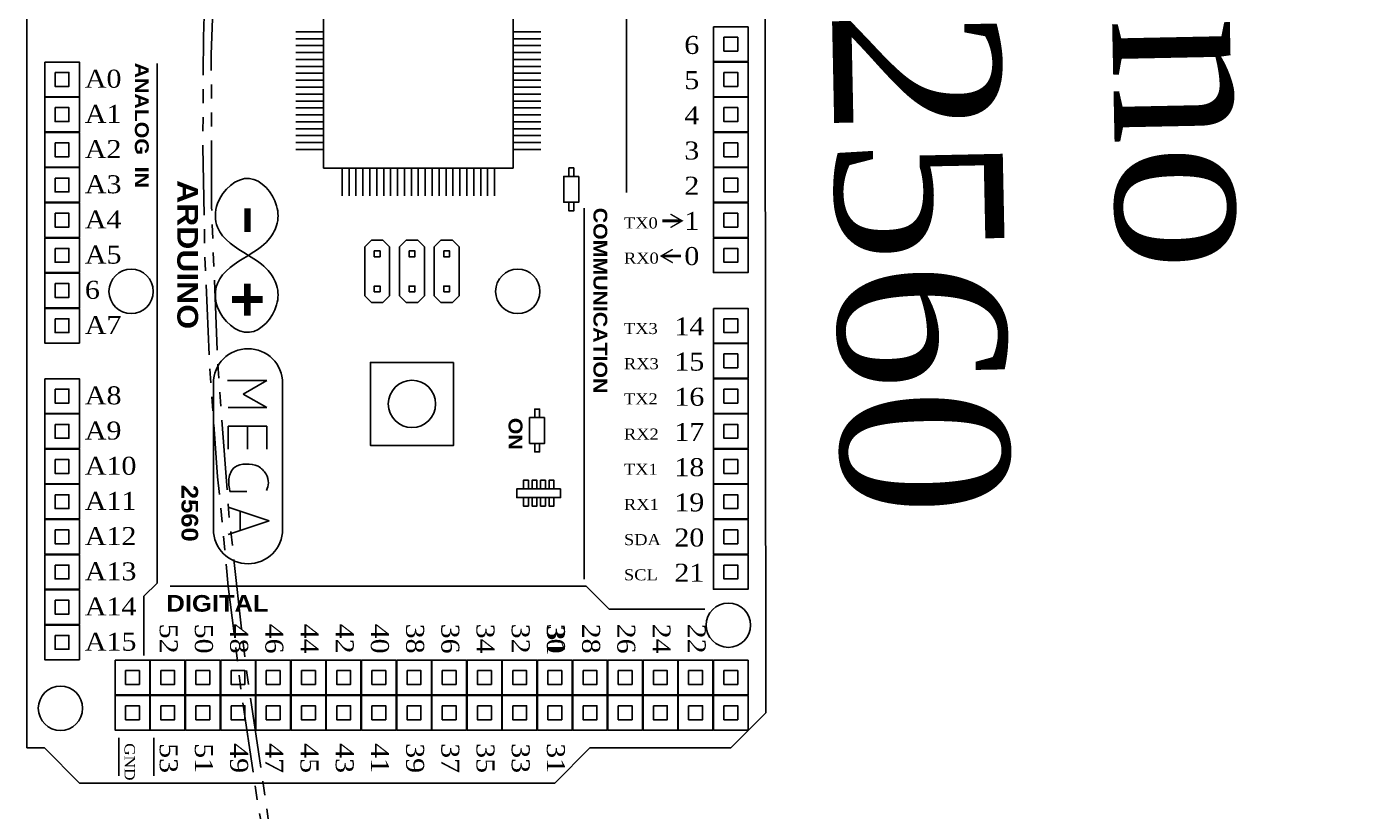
# Model space of a CAD drawing. Header units: centimetres. Extents: x 1 to 9408, y 0 to 2433.
# Drawn here: x 8873.94 to 8885.93, y 2344.88 to 2351.89 of the extents above; entities that cross this region are included whole.
import ezdxf

# ---------------------------------------------------------------- set-up
doc = ezdxf.new("R2010")
doc.units = ezdxf.units.CM
doc.header["$MEASUREMENT"] = 0
doc.linetypes.add('PHANTOM2', pattern=[1.25, 0.625, -0.125, 0.125, -0.125, 0.125, -0.125])
doc.layers.add('comment', color=131, linetype='Continuous')
doc.layers.add('tamhoatDongRobot', color=2, linetype='PHANTOM2', transparency=0.5)
doc.styles.add('comment', font='times.ttf', dxfattribs={"height": 1.5})
doc.styles.get("Standard").update_dxf_attribs({"font": 'times.ttf', "height": 2})

msp = doc.modelspace()

# ---------------------------------------------------------------- linework, layer by layer
for p, q in [((8879.29473, 2354.23368), (8879.29473, 2350.4102)), ((8876.58937, 2351.84634), (8876.34182, 2351.84634)), ((8876.58937, 2351.78446), (8876.34182, 2351.78446)), ((8878.28158, 2351.84634), (8878.52912, 2351.84634)), ((8878.28158, 2351.78446), (8878.52912, 2351.78446)), ((8876.58937, 2351.72257), (8876.34182, 2351.72257)), ((8876.58937, 2351.66068), (8876.34182, 2351.66068)), ((8878.28158, 2351.72257), (8878.52912, 2351.72257)), ((8878.28158, 2351.66068), (8878.52912, 2351.66068)), ((8875.10179, 2351.56417), (8875.10179, 2346.91919)), ((8876.58937, 2351.5988), (8876.34182, 2351.5988)), ((8876.58937, 2351.53691), (8876.34182, 2351.53691)), ((8878.28158, 2351.5988), (8878.52912, 2351.5988)), ((8878.28158, 2351.53691), (8878.52912, 2351.53691)), ((8876.58937, 2351.47503), (8876.34182, 2351.47503)), ((8876.58937, 2351.41314), (8876.34182, 2351.41314)), ((8878.28158, 2351.47503), (8878.52912, 2351.47503)), ((8878.28158, 2351.41314), (8878.52912, 2351.41314)), ((8876.58937, 2351.35125), (8876.34182, 2351.35125)), ((8876.58937, 2351.28937), (8876.34182, 2351.28937)), ((8878.28158, 2351.35125), (8878.52912, 2351.35125)), ((8878.28158, 2351.28937), (8878.52912, 2351.28937)), ((8876.58937, 2351.22748), (8876.34182, 2351.22748)), ((8876.58937, 2351.16559), (8876.34182, 2351.16559)), ((8878.28158, 2351.22748), (8878.52912, 2351.22748)), ((8878.28158, 2351.16559), (8878.52912, 2351.16559)), ((8876.58937, 2351.10371), (8876.34182, 2351.10371)), ((8876.58937, 2351.04182), (8876.34182, 2351.04182)), ((8878.28158, 2351.10371), (8878.52912, 2351.10371)), ((8878.28158, 2351.04182), (8878.52912, 2351.04182)), ((8876.58937, 2350.97994), (8876.34182, 2350.97994)), ((8878.28158, 2350.97994), (8878.52912, 2350.97994)), ((8876.58937, 2350.91805), (8876.34182, 2350.91805)), ((8876.58937, 2350.85616), (8876.34182, 2350.85616)), ((8878.28158, 2350.91805), (8878.52912, 2350.91805)), ((8878.28158, 2350.85616), (8878.52912, 2350.85616)), ((8876.58937, 2350.79428), (8876.34182, 2350.79428)), ((8878.28158, 2350.79428), (8878.52912, 2350.79428)), ((8876.75472, 2350.62892), (8876.75472, 2350.38138)), ((8876.81661, 2350.62892), (8876.81661, 2350.38138)), ((8876.8785, 2350.62892), (8876.8785, 2350.38138)), ((8876.94038, 2350.62892), (8876.94038, 2350.38138)), ((8877.00227, 2350.62892), (8877.00227, 2350.38138)), ((8877.06416, 2350.62892), (8877.06416, 2350.38138)), ((8877.12604, 2350.62892), (8877.12604, 2350.38138)), ((8877.18793, 2350.62892), (8877.18793, 2350.38138)), ((8877.24981, 2350.62892), (8877.24981, 2350.38138)), ((8877.3117, 2350.62892), (8877.3117, 2350.38138)), ((8877.37359, 2350.62892), (8877.37359, 2350.38138)), ((8877.43547, 2350.62892), (8877.43547, 2350.38138)), ((8877.49736, 2350.62892), (8877.49736, 2350.38138)), ((8877.55925, 2350.62892), (8877.55925, 2350.38138)), ((8877.62113, 2350.62892), (8877.62113, 2350.38138)), ((8877.68302, 2350.62892), (8877.68302, 2350.38138)), ((8877.74491, 2350.62892), (8877.74491, 2350.38138)), ((8877.80679, 2350.62892), (8877.80679, 2350.38138)), ((8877.86868, 2350.62892), (8877.86868, 2350.38138)), ((8877.93056, 2350.62892), (8877.93056, 2350.38138)), ((8877.99245, 2350.62892), (8877.99245, 2350.38138)), ((8878.05434, 2350.62892), (8878.05434, 2350.38138)), ((8878.11622, 2350.62892), (8878.11622, 2350.38138)), ((8878.91828, 2350.27082), (8878.91828, 2346.95676)), ((8876.95742, 2349.92491), (8877.01679, 2349.98428)), ((8877.11977, 2349.98428), (8877.17914, 2349.92491)), ((8877.26783, 2349.92491), (8877.3272, 2349.98428)), ((8877.43018, 2349.98428), (8877.48955, 2349.92491)), ((8877.57824, 2349.92491), (8877.63761, 2349.98428)), ((8877.74059, 2349.98428), (8877.79996, 2349.92491)), ((8876.95742, 2349.48631), (8876.95742, 2349.92491)), ((8877.17914, 2349.92491), (8877.17914, 2349.48631)), ((8877.26783, 2349.48631), (8877.26783, 2349.92491)), ((8877.48955, 2349.92491), (8877.48955, 2349.48631)), ((8877.57824, 2349.48631), (8877.57824, 2349.92491)), ((8877.79996, 2349.92491), (8877.79996, 2349.48631)), ((8877.01679, 2349.42694), (8876.95742, 2349.48631)), ((8877.17914, 2349.48631), (8877.11977, 2349.42694)), ((8877.3272, 2349.42694), (8877.26783, 2349.48631)), ((8877.48955, 2349.48631), (8877.43018, 2349.42694)), ((8877.63761, 2349.42694), (8877.57824, 2349.48631)), ((8877.79996, 2349.48631), (8877.74059, 2349.42694)), ((8877.11977, 2349.42694), (8877.01679, 2349.42694)), ((8877.43018, 2349.42694), (8877.3272, 2349.42694)), ((8877.74059, 2349.42694), (8877.63761, 2349.42694)), ((8875.60497, 2348.70538), (8875.60497, 2347.40188)), ((8875.73132, 2348.731), (8876.08107, 2348.731)), ((8876.08107, 2348.731), (8875.87077, 2348.60958)), ((8876.22383, 2348.70538), (8876.22383, 2347.40188)), ((8875.87077, 2348.60958), (8876.08107, 2348.48816)), ((8876.08107, 2348.48816), (8875.73711, 2348.48816)), ((8875.73711, 2348.32299), (8876.08107, 2348.32299)), ((8875.73711, 2348.32299), (8875.73711, 2348.11754)), ((8875.90909, 2348.32299), (8875.90909, 2348.11754)), ((8876.08107, 2348.32299), (8876.08107, 2348.11754)), ((8875.90282, 2347.73797), (8875.75219, 2347.73797)), ((8875.73711, 2347.59808), (8876.10244, 2347.47635)), ((8875.73711, 2347.35463), (8876.10244, 2347.47635)), ((8875.84489, 2347.56217), (8875.84489, 2347.39054)), ((8875.10179, 2346.91919), (8874.98518, 2346.80258)), ((8875.21913, 2346.89291), (8878.93517, 2346.89291)), ((8878.93517, 2346.89291), (8879.13954, 2346.68854)), ((8874.98518, 2346.80258), (8874.98518, 2346.27375)), ((8879.13954, 2346.68854), (8879.99429, 2346.68854)), ((8874.75982, 2345.53682), (8874.75982, 2345.19704)), ((8875.07421, 2345.53682), (8875.07421, 2345.19704))]:
    msp.add_line(p, q)
at = {"color": 1}
for points in [[(8873.93888, 2345.44746), (8873.93888, 2345.44746), (8873.93888, 2357.70837)], [(8879.36198, 2357.70837), (8880.52686, 2357.70837), (8880.52686, 2357.70837), (8880.54091, 2345.76184), (8880.54091, 2345.76184), (8880.22653, 2345.44746), (8880.22653, 2345.44746), (8878.969, 2345.44746), (8878.969, 2345.44746), (8878.65462, 2345.13308), (8878.65462, 2345.13308), (8874.41046, 2345.13308)], [(8873.93888, 2345.44746), (8874.09608, 2345.44746), (8874.41046, 2345.13308)]]:
    msp.add_lwpolyline(points, dxfattribs=at)
for points in [[(8876.58937, 2352.32113), (8876.58937, 2350.62892), (8878.28158, 2350.62892), (8878.28158, 2352.32113)], [(8878.82442, 2350.55429), (8878.82442, 2350.63038), (8878.78049, 2350.63038), (8878.78049, 2350.55429)], [(8878.86874, 2350.55429), (8878.86874, 2350.32251), (8878.73492, 2350.32251), (8878.73492, 2350.55429)], [(8878.82442, 2350.32251), (8878.82442, 2350.24642), (8878.78049, 2350.24642), (8878.78049, 2350.32251)], [(8877.01679, 2349.98428), (8877.01679, 2349.98428), (8877.11977, 2349.98428), (8877.11977, 2349.98428)], [(8877.3272, 2349.98428), (8877.3272, 2349.98428), (8877.43018, 2349.98428), (8877.43018, 2349.98428)], [(8877.63761, 2349.98428), (8877.63761, 2349.98428), (8877.74059, 2349.98428), (8877.74059, 2349.98428)], [(8877.04254, 2349.88821), (8877.04254, 2349.83672), (8877.09403, 2349.83672), (8877.09403, 2349.88821)], [(8877.35295, 2349.88821), (8877.35295, 2349.83672), (8877.40444, 2349.83672), (8877.40444, 2349.88821)], [(8877.66336, 2349.88821), (8877.66336, 2349.83672), (8877.71485, 2349.83672), (8877.71485, 2349.88821)], [(8877.04254, 2349.52301), (8877.04254, 2349.5745), (8877.09403, 2349.5745), (8877.09403, 2349.52301)], [(8877.35295, 2349.52301), (8877.35295, 2349.5745), (8877.40444, 2349.5745), (8877.40444, 2349.52301)], [(8877.66336, 2349.52301), (8877.66336, 2349.5745), (8877.71485, 2349.5745), (8877.71485, 2349.52301)], [(8877.75004, 2348.89261), (8877.75004, 2348.14991), (8877.00734, 2348.14991), (8877.00734, 2348.89261)], [(8878.519, 2348.39965), (8878.519, 2348.47573), (8878.47507, 2348.47573), (8878.47507, 2348.39965)], [(8878.56333, 2348.39965), (8878.56333, 2348.16786), (8878.42951, 2348.16786), (8878.42951, 2348.39965)], [(8878.519, 2348.16786), (8878.519, 2348.09177), (8878.47507, 2348.09177), (8878.47507, 2348.16786)], [(8878.37489, 2347.76237), (8878.37489, 2347.83846), (8878.41881, 2347.83846), (8878.41881, 2347.76237)], [(8878.451, 2347.76237), (8878.451, 2347.83846), (8878.49493, 2347.83846), (8878.49493, 2347.76237)], [(8878.57104, 2347.76237), (8878.57104, 2347.83846), (8878.52711, 2347.83846), (8878.52711, 2347.76237)], [(8878.64716, 2347.76237), (8878.64716, 2347.83846), (8878.60323, 2347.83846), (8878.60323, 2347.76237)], [(8878.70696, 2347.76237), (8878.70696, 2347.68426), (8878.31509, 2347.68426), (8878.31509, 2347.76237)], [(8878.37489, 2347.68426), (8878.37489, 2347.60818), (8878.41881, 2347.60818), (8878.41881, 2347.68426)], [(8878.451, 2347.68426), (8878.451, 2347.60818), (8878.49493, 2347.60818), (8878.49493, 2347.68426)], [(8878.57104, 2347.68426), (8878.57104, 2347.60818), (8878.52711, 2347.60818), (8878.52711, 2347.68426)], [(8878.64716, 2347.68426), (8878.64716, 2347.60818), (8878.60323, 2347.60818), (8878.60323, 2347.68426)]]:
    msp.add_lwpolyline(points, close=True)
at = {"color": 9}
for points in [[(8880.07182, 2351.88982), (8880.07182, 2351.58039), (8880.38125, 2351.58039), (8880.38125, 2351.88982)], [(8880.16464, 2351.79699), (8880.16464, 2351.67322), (8880.28842, 2351.67322), (8880.28842, 2351.79699)], [(8874.09855, 2351.57544), (8874.09855, 2351.26601), (8874.40798, 2351.26601), (8874.40798, 2351.57544)], [(8880.07182, 2351.57544), (8880.07182, 2351.26601), (8880.38125, 2351.26601), (8880.38125, 2351.57544)], [(8874.19138, 2351.48261), (8874.19138, 2351.35884), (8874.31515, 2351.35884), (8874.31515, 2351.48261)], [(8880.16464, 2351.48261), (8880.16464, 2351.35884), (8880.28842, 2351.35884), (8880.28842, 2351.48261)], [(8874.09855, 2351.26106), (8874.09855, 2350.95162), (8874.40798, 2350.95162), (8874.40798, 2351.26106)], [(8874.19138, 2351.16823), (8874.19138, 2351.04445), (8874.31515, 2351.04445), (8874.31515, 2351.16823)], [(8880.07182, 2351.26106), (8880.07182, 2350.95162), (8880.38125, 2350.95162), (8880.38125, 2351.26106)], [(8880.16464, 2351.16823), (8880.16464, 2351.04445), (8880.28842, 2351.04445), (8880.28842, 2351.16823)], [(8874.09855, 2350.94667), (8874.09855, 2350.63724), (8874.40798, 2350.63724), (8874.40798, 2350.94667)], [(8880.07182, 2350.94667), (8880.07182, 2350.63724), (8880.38125, 2350.63724), (8880.38125, 2350.94667)], [(8874.19138, 2350.85384), (8874.19138, 2350.73007), (8874.31515, 2350.73007), (8874.31515, 2350.85384)], [(8880.16464, 2350.85384), (8880.16464, 2350.73007), (8880.28842, 2350.73007), (8880.28842, 2350.85384)], [(8874.09855, 2350.63229), (8874.09855, 2350.32286), (8874.40798, 2350.32286), (8874.40798, 2350.63229)], [(8880.07182, 2350.63229), (8880.07182, 2350.32286), (8880.38125, 2350.32286), (8880.38125, 2350.63229)], [(8874.19138, 2350.53946), (8874.19138, 2350.41569), (8874.31515, 2350.41569), (8874.31515, 2350.53946)], [(8880.16464, 2350.53946), (8880.16464, 2350.41569), (8880.28842, 2350.41569), (8880.28842, 2350.53946)], [(8874.09855, 2350.31791), (8874.09855, 2350.00848), (8874.40798, 2350.00848), (8874.40798, 2350.31791)], [(8874.19138, 2350.22508), (8874.19138, 2350.10131), (8874.31515, 2350.10131), (8874.31515, 2350.22508)], [(8880.07182, 2350.31791), (8880.07182, 2350.00848), (8880.38125, 2350.00848), (8880.38125, 2350.31791)], [(8880.16464, 2350.22508), (8880.16464, 2350.10131), (8880.28842, 2350.10131), (8880.28842, 2350.22508)], [(8874.09855, 2350.00353), (8874.09855, 2349.69409), (8874.40798, 2349.69409), (8874.40798, 2350.00353)], [(8880.07182, 2350.00353), (8880.07182, 2349.69409), (8880.38125, 2349.69409), (8880.38125, 2350.00353)], [(8874.19138, 2349.9107), (8874.19138, 2349.78692), (8874.31515, 2349.78692), (8874.31515, 2349.9107)], [(8880.16464, 2349.9107), (8880.16464, 2349.78692), (8880.28842, 2349.78692), (8880.28842, 2349.9107)], [(8874.09855, 2349.68914), (8874.09855, 2349.37971), (8874.40798, 2349.37971), (8874.40798, 2349.68914)], [(8874.19138, 2349.59631), (8874.19138, 2349.47254), (8874.31515, 2349.47254), (8874.31515, 2349.59631)], [(8874.09855, 2349.37476), (8874.09855, 2349.06533), (8874.40798, 2349.06533), (8874.40798, 2349.37476)], [(8880.07182, 2349.37476), (8880.07182, 2349.06533), (8880.38125, 2349.06533), (8880.38125, 2349.37476)], [(8874.19138, 2349.28193), (8874.19138, 2349.15816), (8874.31515, 2349.15816), (8874.31515, 2349.28193)], [(8880.16464, 2349.28193), (8880.16464, 2349.15816), (8880.28842, 2349.15816), (8880.28842, 2349.28193)], [(8880.07182, 2349.06038), (8880.07182, 2348.75095), (8880.38125, 2348.75095), (8880.38125, 2349.06038)], [(8880.16464, 2348.96755), (8880.16464, 2348.84378), (8880.28842, 2348.84378), (8880.28842, 2348.96755)], [(8874.09855, 2348.746), (8874.09855, 2348.43657), (8874.40798, 2348.43657), (8874.40798, 2348.746)], [(8874.19138, 2348.65317), (8874.19138, 2348.52939), (8874.31515, 2348.52939), (8874.31515, 2348.65317)], [(8880.07182, 2348.746), (8880.07182, 2348.43657), (8880.38125, 2348.43657), (8880.38125, 2348.746)], [(8880.16464, 2348.65317), (8880.16464, 2348.52939), (8880.28842, 2348.52939), (8880.28842, 2348.65317)], [(8874.09855, 2348.43161), (8874.09855, 2348.12218), (8874.40798, 2348.12218), (8874.40798, 2348.43161)], [(8880.07182, 2348.43161), (8880.07182, 2348.12218), (8880.38125, 2348.12218), (8880.38125, 2348.43161)], [(8874.19138, 2348.33879), (8874.19138, 2348.21501), (8874.31515, 2348.21501), (8874.31515, 2348.33879)], [(8880.16464, 2348.33879), (8880.16464, 2348.21501), (8880.28842, 2348.21501), (8880.28842, 2348.33879)], [(8874.09855, 2348.11723), (8874.09855, 2347.8078), (8874.40798, 2347.8078), (8874.40798, 2348.11723)], [(8880.07182, 2348.11723), (8880.07182, 2347.8078), (8880.38125, 2347.8078), (8880.38125, 2348.11723)], [(8874.19138, 2348.0244), (8874.19138, 2347.90063), (8874.31515, 2347.90063), (8874.31515, 2348.0244)], [(8880.16464, 2348.0244), (8880.16464, 2347.90063), (8880.28842, 2347.90063), (8880.28842, 2348.0244)], [(8874.09855, 2347.80285), (8874.09855, 2347.49342), (8874.40798, 2347.49342), (8874.40798, 2347.80285)], [(8880.07182, 2347.80285), (8880.07182, 2347.49342), (8880.38125, 2347.49342), (8880.38125, 2347.80285)], [(8874.19138, 2347.71002), (8874.19138, 2347.58625), (8874.31515, 2347.58625), (8874.31515, 2347.71002)], [(8880.16464, 2347.71002), (8880.16464, 2347.58625), (8880.28842, 2347.58625), (8880.28842, 2347.71002)], [(8874.09855, 2347.48847), (8874.09855, 2347.17904), (8874.40798, 2347.17904), (8874.40798, 2347.48847)], [(8880.07182, 2347.48847), (8880.07182, 2347.17904), (8880.38125, 2347.17904), (8880.38125, 2347.48847)], [(8874.19138, 2347.39564), (8874.19138, 2347.27187), (8874.31515, 2347.27187), (8874.31515, 2347.39564)], [(8880.16464, 2347.39564), (8880.16464, 2347.27187), (8880.28842, 2347.27187), (8880.28842, 2347.39564)], [(8874.09855, 2347.17409), (8874.09855, 2346.86465), (8874.40798, 2346.86465), (8874.40798, 2347.17409)], [(8880.07182, 2347.17409), (8880.07182, 2346.86465), (8880.38125, 2346.86465), (8880.38125, 2347.17409)], [(8874.19138, 2347.08126), (8874.19138, 2346.95748), (8874.31515, 2346.95748), (8874.31515, 2347.08126)], [(8880.16464, 2347.08126), (8880.16464, 2346.95748), (8880.28842, 2346.95748), (8880.28842, 2347.08126)], [(8874.09855, 2346.8597), (8874.09855, 2346.55027), (8874.40798, 2346.55027), (8874.40798, 2346.8597)], [(8874.19138, 2346.76687), (8874.19138, 2346.6431), (8874.31515, 2346.6431), (8874.31515, 2346.76687)], [(8874.09855, 2346.54532), (8874.09855, 2346.23589), (8874.40798, 2346.23589), (8874.40798, 2346.54532)], [(8874.19138, 2346.45249), (8874.19138, 2346.32872), (8874.31515, 2346.32872), (8874.31515, 2346.45249)], [(8874.72732, 2346.23094), (8874.72732, 2345.92151), (8875.03675, 2345.92151), (8875.03675, 2346.23094)], [(8874.82015, 2346.13811), (8874.82015, 2346.01434), (8874.94392, 2346.01434), (8874.94392, 2346.13811)], [(8875.0417, 2346.23094), (8875.0417, 2345.92151), (8875.35113, 2345.92151), (8875.35113, 2346.23094)], [(8875.13453, 2346.13811), (8875.13453, 2346.01434), (8875.2583, 2346.01434), (8875.2583, 2346.13811)], [(8875.35608, 2346.23094), (8875.35608, 2345.92151), (8875.66551, 2345.92151), (8875.66551, 2346.23094)], [(8875.44891, 2346.13811), (8875.44891, 2346.01434), (8875.57268, 2346.01434), (8875.57268, 2346.13811)], [(8875.67046, 2346.23094), (8875.67046, 2345.92151), (8875.97989, 2345.92151), (8875.97989, 2346.23094)], [(8875.76329, 2346.13811), (8875.76329, 2346.01434), (8875.88706, 2346.01434), (8875.88706, 2346.13811)], [(8875.98485, 2346.23094), (8875.98485, 2345.92151), (8876.29428, 2345.92151), (8876.29428, 2346.23094)], [(8876.07767, 2346.13811), (8876.07767, 2346.01434), (8876.20145, 2346.01434), (8876.20145, 2346.13811)], [(8876.29923, 2346.23094), (8876.29923, 2345.92151), (8876.60866, 2345.92151), (8876.60866, 2346.23094)], [(8876.39206, 2346.13811), (8876.39206, 2346.01434), (8876.51583, 2346.01434), (8876.51583, 2346.13811)], [(8876.61361, 2346.23094), (8876.61361, 2345.92151), (8876.92304, 2345.92151), (8876.92304, 2346.23094)], [(8876.70644, 2346.13811), (8876.70644, 2346.01434), (8876.83021, 2346.01434), (8876.83021, 2346.13811)], [(8876.92799, 2346.23094), (8876.92799, 2345.92151), (8877.23742, 2345.92151), (8877.23742, 2346.23094)], [(8877.02082, 2346.13811), (8877.02082, 2346.01434), (8877.14459, 2346.01434), (8877.14459, 2346.13811)], [(8877.24237, 2346.23094), (8877.24237, 2345.92151), (8877.55181, 2345.92151), (8877.55181, 2346.23094)], [(8877.3352, 2346.13811), (8877.3352, 2346.01434), (8877.45898, 2346.01434), (8877.45898, 2346.13811)], [(8877.55676, 2346.23094), (8877.55676, 2345.92151), (8877.86619, 2345.92151), (8877.86619, 2346.23094)], [(8877.64959, 2346.13811), (8877.64959, 2346.01434), (8877.77336, 2346.01434), (8877.77336, 2346.13811)], [(8877.87114, 2346.23094), (8877.87114, 2345.92151), (8878.18057, 2345.92151), (8878.18057, 2346.23094)], [(8877.96397, 2346.13811), (8877.96397, 2346.01434), (8878.08774, 2346.01434), (8878.08774, 2346.13811)], [(8878.18552, 2346.23094), (8878.18552, 2345.92151), (8878.49495, 2345.92151), (8878.49495, 2346.23094)], [(8878.27835, 2346.13811), (8878.27835, 2346.01434), (8878.40212, 2346.01434), (8878.40212, 2346.13811)], [(8878.4999, 2346.23094), (8878.4999, 2345.92151), (8878.80934, 2345.92151), (8878.80934, 2346.23094)], [(8878.59273, 2346.13811), (8878.59273, 2346.01434), (8878.71651, 2346.01434), (8878.71651, 2346.13811)], [(8878.81429, 2346.23094), (8878.81429, 2345.92151), (8879.12372, 2345.92151), (8879.12372, 2346.23094)], [(8878.90712, 2346.13811), (8878.90712, 2346.01434), (8879.03089, 2346.01434), (8879.03089, 2346.13811)], [(8879.12867, 2346.23094), (8879.12867, 2345.92151), (8879.4381, 2345.92151), (8879.4381, 2346.23094)], [(8879.2215, 2346.13811), (8879.2215, 2346.01434), (8879.34527, 2346.01434), (8879.34527, 2346.13811)], [(8879.44305, 2346.23094), (8879.44305, 2345.92151), (8879.75248, 2345.92151), (8879.75248, 2346.23094)], [(8879.53588, 2346.13811), (8879.53588, 2346.01434), (8879.65965, 2346.01434), (8879.65965, 2346.13811)], [(8879.75743, 2346.23094), (8879.75743, 2345.92151), (8880.06686, 2345.92151), (8880.06686, 2346.23094)], [(8879.85026, 2346.13811), (8879.85026, 2346.01434), (8879.97403, 2346.01434), (8879.97403, 2346.13811)], [(8880.07182, 2346.23094), (8880.07182, 2345.92151), (8880.38125, 2345.92151), (8880.38125, 2346.23094)], [(8880.16464, 2346.13811), (8880.16464, 2346.01434), (8880.28842, 2346.01434), (8880.28842, 2346.13811)], [(8874.72732, 2345.91656), (8875.03675, 2345.91656), (8875.03675, 2345.60712), (8874.72732, 2345.60712)], [(8875.0417, 2345.91656), (8875.35113, 2345.91656), (8875.35113, 2345.60712), (8875.0417, 2345.60712)], [(8875.35608, 2345.91656), (8875.66551, 2345.91656), (8875.66551, 2345.60712), (8875.35608, 2345.60712)], [(8875.67046, 2345.91656), (8875.97989, 2345.91656), (8875.97989, 2345.60712), (8875.67046, 2345.60712)], [(8875.98485, 2345.91656), (8876.29428, 2345.91656), (8876.29428, 2345.60712), (8875.98485, 2345.60712)], [(8876.29923, 2345.91656), (8876.60866, 2345.91656), (8876.60866, 2345.60712), (8876.29923, 2345.60712)], [(8876.61361, 2345.91656), (8876.92304, 2345.91656), (8876.92304, 2345.60712), (8876.61361, 2345.60712)], [(8876.92799, 2345.91656), (8877.23742, 2345.91656), (8877.23742, 2345.60712), (8876.92799, 2345.60712)], [(8877.24237, 2345.91656), (8877.55181, 2345.91656), (8877.55181, 2345.60712), (8877.24237, 2345.60712)], [(8877.55676, 2345.91656), (8877.86619, 2345.91656), (8877.86619, 2345.60712), (8877.55676, 2345.60712)], [(8877.87114, 2345.91656), (8878.18057, 2345.91656), (8878.18057, 2345.60712), (8877.87114, 2345.60712)], [(8878.18552, 2345.91656), (8878.49495, 2345.91656), (8878.49495, 2345.60712), (8878.18552, 2345.60712)], [(8878.4999, 2345.91656), (8878.80934, 2345.91656), (8878.80934, 2345.60712), (8878.4999, 2345.60712)], [(8878.81429, 2345.91656), (8879.12372, 2345.91656), (8879.12372, 2345.60712), (8878.81429, 2345.60712)], [(8879.12867, 2345.91656), (8879.4381, 2345.91656), (8879.4381, 2345.60712), (8879.12867, 2345.60712)], [(8879.44305, 2345.91656), (8879.75248, 2345.91656), (8879.75248, 2345.60712), (8879.44305, 2345.60712)], [(8879.75743, 2345.91656), (8880.06686, 2345.91656), (8880.06686, 2345.60712), (8879.75743, 2345.60712)], [(8880.07182, 2345.91656), (8880.07182, 2345.60712), (8880.38125, 2345.60712), (8880.38125, 2345.91656)], [(8874.82015, 2345.82373), (8874.94392, 2345.82373), (8874.94392, 2345.69995), (8874.82015, 2345.69995)], [(8875.13453, 2345.82373), (8875.2583, 2345.82373), (8875.2583, 2345.69995), (8875.13453, 2345.69995)], [(8875.44891, 2345.82373), (8875.57268, 2345.82373), (8875.57268, 2345.69995), (8875.44891, 2345.69995)], [(8875.76329, 2345.82373), (8875.88706, 2345.82373), (8875.88706, 2345.69995), (8875.76329, 2345.69995)], [(8876.07767, 2345.82373), (8876.20145, 2345.82373), (8876.20145, 2345.69995), (8876.07767, 2345.69995)], [(8876.39206, 2345.82373), (8876.51583, 2345.82373), (8876.51583, 2345.69995), (8876.39206, 2345.69995)], [(8876.70644, 2345.82373), (8876.83021, 2345.82373), (8876.83021, 2345.69995), (8876.70644, 2345.69995)], [(8877.02082, 2345.82373), (8877.14459, 2345.82373), (8877.14459, 2345.69995), (8877.02082, 2345.69995)], [(8877.3352, 2345.82373), (8877.45898, 2345.82373), (8877.45898, 2345.69995), (8877.3352, 2345.69995)], [(8877.64959, 2345.82373), (8877.77336, 2345.82373), (8877.77336, 2345.69995), (8877.64959, 2345.69995)], [(8877.96397, 2345.82373), (8878.08774, 2345.82373), (8878.08774, 2345.69995), (8877.96397, 2345.69995)], [(8878.27835, 2345.82373), (8878.40212, 2345.82373), (8878.40212, 2345.69995), (8878.27835, 2345.69995)], [(8878.59273, 2345.82373), (8878.71651, 2345.82373), (8878.71651, 2345.69995), (8878.59273, 2345.69995)], [(8878.90712, 2345.82373), (8879.03089, 2345.82373), (8879.03089, 2345.69995), (8878.90712, 2345.69995)], [(8879.2215, 2345.82373), (8879.34527, 2345.82373), (8879.34527, 2345.69995), (8879.2215, 2345.69995)], [(8879.53588, 2345.82373), (8879.65965, 2345.82373), (8879.65965, 2345.69995), (8879.53588, 2345.69995)], [(8879.85026, 2345.82373), (8879.97403, 2345.82373), (8879.97403, 2345.69995), (8879.85026, 2345.69995)], [(8880.16464, 2345.82373), (8880.16464, 2345.69995), (8880.28842, 2345.69995), (8880.28842, 2345.82373)]]:
    msp.add_lwpolyline(points, close=True, dxfattribs=at)
at = {"const_width": 0.01238}
for points in [[(8879.61503, 2350.16319), (8879.78141, 2350.16319), (8879.68814, 2350.21704)], [(8879.61503, 2350.15082), (8879.78141, 2350.15082), (8879.68814, 2350.09697)], [(8879.78141, 2349.84881), (8879.61503, 2349.84881), (8879.70829, 2349.90266)], [(8879.78141, 2349.83643), (8879.61503, 2349.83643), (8879.70829, 2349.78258)]]:
    msp.add_lwpolyline(points, dxfattribs=at)
at = {"color": 1}
for centre in [(8874.87045, 2349.527), (8878.32371, 2349.527), (8880.20505, 2346.54408), (8874.23921, 2345.80145)]:
    msp.add_circle(centre, 0.19804, dxfattribs=at)
msp.add_circle((8877.37869, 2348.52126), 0.21129)
for centre, start, end in [((8875.9144, 2348.70538), 0, 180), ((8875.9144, 2347.40188), 180, 0)]:
    msp.add_arc(centre, 0.30943, start, end)
for points in [[(8875.91985, 2349.84871), (8876.09423, 2349.98489), (8876.17022, 2350.11651), (8876.17022, 2350.29056), (8875.92491, 2350.53588), (8875.64218, 2350.31208), (8875.64218, 2350.09963), (8875.91985, 2349.84871)], [(8875.91985, 2349.84871), (8876.09423, 2349.71253), (8876.17022, 2349.58091), (8876.17022, 2349.40686), (8875.92491, 2349.16155), (8875.64218, 2349.38534), (8875.64218, 2349.59779), (8875.91985, 2349.84871)], [(8876.07874, 2347.74877), (8876.09643, 2347.81479), (8876.07549, 2347.89294), (8876.00463, 2347.96379), (8875.89598, 2347.98367), (8875.79582, 2347.95552), (8875.74437, 2347.85189), (8875.75219, 2347.73797)]]:
    msp.add_spline(points, degree=3)
at = {"layer": 'tamhoatDongRobot'}
for centre, radius, start, end in [((8913.62992, 2351.05052), 38.0476, 71.083112, 204.160845), ((8913.52307, 2351.05052), 38.01316, 108.730307, 204.226872)]:
    msp.add_arc(centre, radius, start, end, dxfattribs=at)

# ---------------------------------------------------------------- texts
at = {"width": 1.1}
for s, height, p in [('6', 0.1609, (8879.81162, 2351.64817)), ('A0', 0.160904, (8874.45715, 2351.34654)), ('5', 0.1609, (8879.81162, 2351.33378)), ('A1', 0.160904, (8874.45715, 2351.03216)), ('4', 0.1609, (8879.81162, 2351.0194)), ('A2', 0.160904, (8874.45715, 2350.71778)), ('3', 0.1609, (8879.81162, 2350.70502)), ('A3', 0.160904, (8874.45715, 2350.4034)), ('2', 0.1609, (8879.81162, 2350.39064)), ('A4', 0.160904, (8874.45715, 2350.08901)), ('1', 0.1609, (8879.81162, 2350.07626)), ('TX0', 0.099018, (8879.27249, 2350.08863)), ('A5', 0.160904, (8874.45715, 2349.77463)), ('RX0', 0.099018, (8879.27249, 2349.77425)), ('0', 0.1609, (8879.81162, 2349.76187)), ('6', 0.1609, (8874.45715, 2349.46025)), ('A7', 0.160904, (8874.45715, 2349.14587)), ('TX3', 0.099018, (8879.27249, 2349.14549)), ('14', 0.160904, (8879.7226, 2349.13311)), ('RX3', 0.099018, (8879.27249, 2348.8311)), ('15', 0.160904, (8879.7226, 2348.81873)), ('A8', 0.160904, (8874.45715, 2348.5171)), ('16', 0.160904, (8879.7226, 2348.50434)), ('TX2', 0.099018, (8879.27249, 2348.51672)), ('A9', 0.160904, (8874.45715, 2348.20272)), ('RX2', 0.099018, (8879.27249, 2348.20234)), ('17', 0.160904, (8879.7226, 2348.18996)), ('A10', 0.160904, (8874.45715, 2347.88834)), ('TX1', 0.099018, (8879.27249, 2347.88796)), ('18', 0.160904, (8879.7226, 2347.87558)), ('A11', 0.160904, (8874.45715, 2347.57395)), ('19', 0.160904, (8879.7226, 2347.5612)), ('RX1', 0.099018, (8879.27249, 2347.57357)), ('A12', 0.160904, (8874.45715, 2347.25957)), ('SDA', 0.099018, (8879.27249, 2347.25919)), ('20', 0.160904, (8879.7226, 2347.24681)), ('A13', 0.160904, (8874.45715, 2346.94519)), ('21', 0.160904, (8879.7226, 2346.93243)), ('SCL', 0.099018, (8879.27249, 2346.94481)), ('A14', 0.160904, (8874.45715, 2346.63081)), ('A15', 0.160904, (8874.45715, 2346.31642))]:
    msp.add_text(s, height=height, dxfattribs=at).set_placement(p)
for s, height, p in [('52', 0.160904, (8875.12593, 2346.55774)), ('50', 0.160904, (8875.44031, 2346.55774)), ('48', 0.160904, (8875.75469, 2346.55774)), ('46', 0.160904, (8876.06908, 2346.55774)), ('44', 0.160904, (8876.38346, 2346.55774)), ('42', 0.160904, (8876.69784, 2346.55774)), ('40', 0.160904, (8877.01222, 2346.55774)), ('38', 0.160904, (8877.32661, 2346.55774)), ('36', 0.160904, (8877.64099, 2346.55774)), ('34', 0.160904, (8877.95537, 2346.55774)), ('32', 0.160904, (8878.26975, 2346.55774)), ('30', 0.160904, (8878.58413, 2346.55774)), ('28', 0.160904, (8878.89852, 2346.55774)), ('26', 0.160904, (8879.2129, 2346.55774)), ('24', 0.160904, (8879.52728, 2346.55774)), ('22', 0.160904, (8879.84166, 2346.55774)), ('GND', 0.092829, (8874.81155, 2345.49014)), ('53', 0.160904, (8875.12593, 2345.49014)), ('51', 0.160904, (8875.44031, 2345.49014)), ('49', 0.160904, (8875.75469, 2345.49014)), ('47', 0.160904, (8876.06908, 2345.49014)), ('45', 0.160904, (8876.38346, 2345.49014)), ('43', 0.160904, (8876.69784, 2345.49014)), ('41', 0.160904, (8877.01222, 2345.49014)), ('39', 0.160904, (8877.32661, 2345.49014)), ('37', 0.160904, (8877.64099, 2345.49014)), ('35', 0.160904, (8877.95537, 2345.49014)), ('33', 0.160904, (8878.26975, 2345.49014)), ('31', 0.160904, (8878.58413, 2345.49014))]:
    msp.add_text(s, height=height, rotation=270, dxfattribs=at).set_placement(p)
at = {"attachment_point": 1, "rotation": 270}
for s, insert, char_height in [('{\\fArial|b1|i0|c0|p34;\\W1.1;ANALOG  IN}', (8875.02756, 2351.57051), 0.1237726), ('{\\fArial|b1|i0|c0|p34;\\W1.1;ARDUINO}', (8875.46855, 2350.52057), 0.1856589), ('{\\W1.1;-}', (8876.22781, 2350.30041), 0.49509), ('{\\fArial|b1|i0|c0|p34;\\W1.1;COMMUNICATION}', (8879.12329, 2350.27374), 0.1237726), ('{\\fArial|b1|i0|c0|p34;\\W1.1;+}', (8876.09978, 2349.61976), 0.3713177), ('{\\fArial|b1|i0|c0|p34;\\W1.1;ON}', (8878.36552, 2348.39691), 0.1237726), ('{\\fArial|b1|i0|c0|p34;\\W1.1;2560}', (8875.46855, 2347.798), 0.1485271), ('{\\W1.1;31}', (8878.7457, 2346.54191), 0.160904)]:
    msp.add_mtext_dynamic_manual_height_columns(s, width=1.1773781, gutter_width=0.12377, heights=[0], dxfattribs=dict(at, insert=insert, char_height=char_height))
at = {"insert": (8875.18525, 2346.81358), "char_height": 0.1485271, "attachment_point": 1}
msp.add_mtext_dynamic_manual_height_columns('{\\fArial|b1|i0|c0|p34;\\W1.1;DIGITAL}', width=1.1773781, gutter_width=0.12377, heights=[0], dxfattribs=at)
at = {"layer": 'comment', "insert": (8885.02326, 2357.27876), "char_height": 1.5, "attachment_point": 1, "rotation": 271.173539, "style": 'comment'}
msp.add_mtext_dynamic_manual_height_columns('Arduino\\PMega2560', width=10.9282113, gutter_width=5, heights=[0], dxfattribs=at)

doc.saveas('drawing.dxf')
